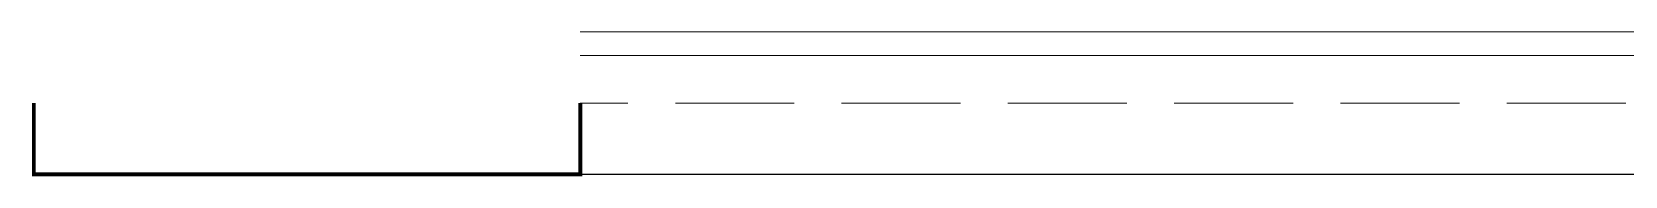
# Model space of a CAD drawing. Extents: x 3002737 to 4077523, y -995787 to -7267.
# Drawn here: x 3602400 to 3605753, y -719110 to -718806 of the extents above; entities that cross this region are included whole.
import ezdxf

# ---------------------------------------------------------------- set-up
doc = ezdxf.new("R2010")
doc.units = 0
doc.header["$LTSCALE"] = 1000
doc.header["$MEASUREMENT"] = 0
doc.linetypes.add('DASH', pattern=[0.35, 0.25, -0.1])
doc.layers.get('0').update_dxf_attribs({"linetype": 'CONTINUOUS'})
doc.layers.add('!!电气', color=1, linetype='CONTINUOUS')
doc.layers.add('看线', color=185, linetype='CONTINUOUS')
doc.layers.add('平面-栏杆', color=56, linetype='CONTINUOUS', lineweight=15)
doc.layers.add('平面-看线', color=252, linetype='CONTINUOUS', lineweight=15)

# ---------------------------------------------------------------- blocks, each defined once
blk = doc.blocks.new('A$C1C403CBE')
at = {"color": 252, "const_width": 8}
blk.add_lwpolyline([(2550, -100), (2550, -250), (3700, -250), (3700, -100)], dxfattribs=at)
at = {"layer": '平面-栏杆', "color": 252}
for points in [[(8350, 50), (3700, 50)], [(8350, 0), (3700, 0)]]:
    blk.add_lwpolyline(points, dxfattribs=at)
at = {"layer": '平面-看线', "color": 252, "linetype": 'DASH'}
blk.add_lwpolyline([(8350, -100), (3700, -100)], dxfattribs=at)
at = {"layer": '看线', "color": 252, "ltscale": 0.5}
blk.add_lwpolyline([(3700, -250), (8350, -250)], dxfattribs=at)

msp = doc.modelspace()

# ---------------------------------------------------------------- block references
at = {"layer": '!!电气'}
msp.add_blockref('A$C1C403CBE', (3599854.3, -718855.9), dxfattribs=at)

doc.saveas('drawing.dxf')
